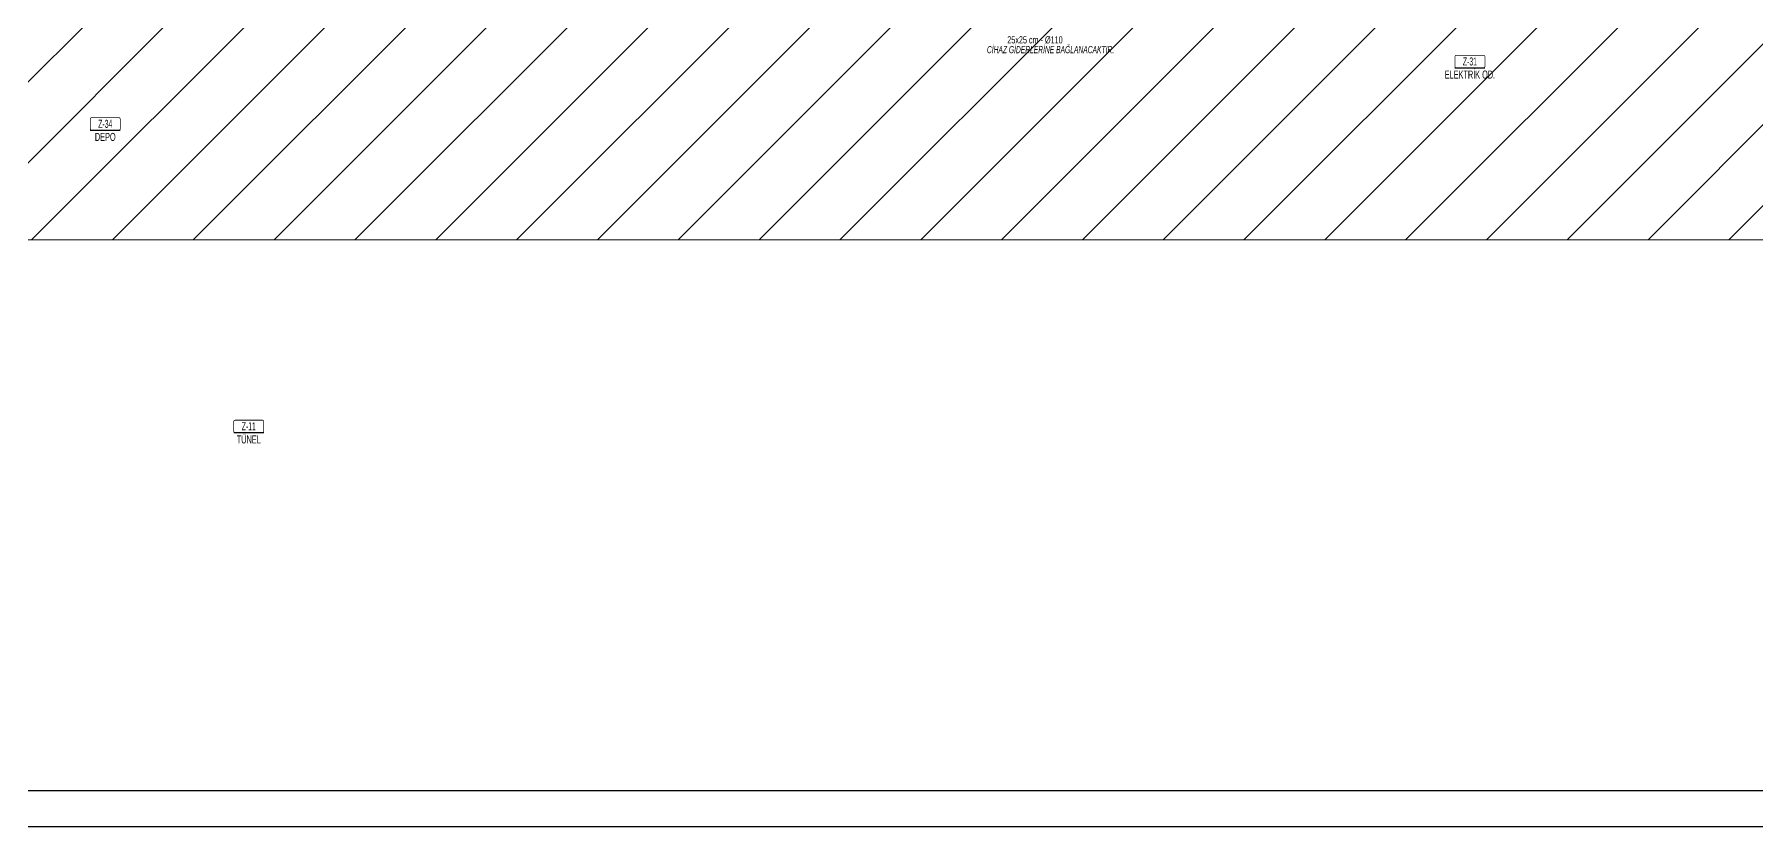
# Model space of a CAD drawing. Header units: centimetres. Extents: x 372964 to 529194, y 28783 to 59011.
# Drawn here: x 493701 to 498484, y 50011 to 52210 of the extents above; entities that cross this region are included whole.
import ezdxf
from ezdxf.enums import TextEntityAlignment as Align

# ---------------------------------------------------------------- set-up
doc = ezdxf.new("R2010")
doc.units = ezdxf.units.CM
doc.layers.get('0').update_dxf_attribs({"lineweight": 9})
for name, color, linetype in [('-M-MAHAL-DEBILER', 7, 'Continuous'), ('-M-MAHAL-ETIKET-NOT', 7, 'Continuous'), ('-M-MAHAL-ETIKET-NOTM', 7, 'Continuous'), ('-M-MAHAL-ETK-', 7, 'Continuous'), ('-M-MAHAL-HAVA-DEGISIM', 7, 'Continuous'), ('-M-MAHAL-NO', 7, 'Continuous'), ('-M-MAHAL-NOM', 7, 'Continuous')]:
    doc.layers.add(name, color=color, linetype=linetype)
for name, color, linetype, lineweight in [('0-KRCN-M_PİSSU', 111, 'Continuous', 5), ('0-KRCN-SHT-CİHAZ NOTU', 3, 'Continuous', 35), ('0-KRCN-Z-ANTET', 71, 'Continuous', 30)]:
    doc.layers.add(name, color=color, linetype=linetype, lineweight=lineweight)
doc.styles.add('-M-ISSO-TEXT-TTF', font='ARIALN.TTF')
doc.styles.add('-M-MHLETK-NOT', font='romans.shx', dxfattribs={"width": 0.7})
doc.styles.add('-M-MHLETK-TEXT', font='ARIALN.TTF', dxfattribs={"width": 0.7})
doc.styles.add('ÇAP', font='arial.ttf', dxfattribs={"height": 18})
doc.styles.add('ÇAP-2', font='ARIALNBI.TTF')

# ---------------------------------------------------------------- blocks, each defined once
blk = doc.blocks.new('M-MHLETK-YNG')
at = {"layer": '-M-MAHAL-ETIKET-NOTM', "color": 3, "style": '-M-ISSO-TEXT-TTF', "width": 0.8, "flags": 8}
blk.add_attdef('MAH-ADI2', text='', height=1.11, dxfattribs=at).set_placement((0, -2.55), align=Align.MIDDLE_CENTER)
at = {"layer": '-M-MAHAL-HAVA-DEGISIM', "style": '-M-MHLETK-NOT', "width": 0.5, "flags": 8}
blk.add_attdef('HAVADEG', text='', height=0.6, dxfattribs=at).set_placement((0, 3.61), align=Align.MIDDLE_CENTER)
blk.add_wipeout([(-2.08, 1.74), (2.08, 1.74), (2.08, 0), (-2.08, 0)]).dxf.layer = '-M-MAHAL-ETK-'
at = {"layer": '-M-MAHAL-ETK-', "color": 0}
for p, q in [((-2.08, 0), (2.08, 0)), ((-1.16, 0), (-1.16, 0))]:
    blk.add_line(p, q, dxfattribs=at)
blk.add_lwpolyline([(-1.88, 1.74, 0.1, 0.1, 0), (1.88, 1.74, 0.1, 0.1, -0.414214), (2.08, 1.54, 0.1, 0.1, 0), (2.08, 0.2, 0.1, 0.1, -0.414214), (1.88, 0, 0.1, 0.1, 0), (-1.88, 0, 0.1, 0.1, -0.414214), (-2.08, 0.2, 0.1, 0.1, 0), (-2.08, 1.54, 0.1, 0.1, -0.414214)], format="xyseb", close=True, dxfattribs=at)
at = {"layer": '-M-MAHAL-DEBILER', "color": 4, "style": '-M-MHLETK-NOT', "width": 0.5, "flags": 8}
blk.add_attdef('DEBIS', text='', height=0.4, dxfattribs=at).set_placement((-2.17, 2.15), align=Align.MIDDLE_CENTER)
at = {"layer": '-M-MAHAL-DEBILER', "color": 191, "style": '-M-MHLETK-NOT', "width": 0.5, "flags": 8}
blk.add_attdef('DEBIR', text='', height=0.4, dxfattribs=at).set_placement((-1.61, 2.15), align=Align.MIDDLE_CENTER)
at = {"layer": '-M-MAHAL-DEBILER', "color": 31, "style": '-M-MHLETK-NOT', "width": 0.5, "flags": 8}
blk.add_attdef('DEBIF', text='', height=0.4, dxfattribs=at).set_placement((1.59, 2.15), align=Align.MIDDLE_CENTER)
at = {"layer": '-M-MAHAL-DEBILER', "color": 1, "style": '-M-MHLETK-NOT', "width": 0.5, "flags": 8}
blk.add_attdef('DEBIE', text='', height=0.4, dxfattribs=at).set_placement((2.32, 2.15), align=Align.MIDDLE_CENTER)
at = {"layer": '-M-MAHAL-ETIKET-NOT', "color": 3}
for tag, height, style, width, flags, p in [('KIS', 0.04, '-M-MHLETK-NOT', 0.5, 9, (-2.59, 1.62)), ('ALAN', 0.04, '-M-MHLETK-NOT', 0.5, 9, (-2.58, 1.56)), ('RH', 0.04, '-M-MHLETK-NOT', 0.5, 9, (-2.39, 1.62)), ('YUKSEKLIK', 0.04, '-M-MHLETK-NOT', 0.5, 9, (-2.32, 1.56)), ('YAZ', 0.04, '-M-MHLETK-NOT', 0.5, 9, (-2.18, 1.62)), ('MAH-ADI', 1.11, '-M-ISSO-TEXT-TTF', 0.8, 8, (0, -0.93))]:
    blk.add_attdef(tag, text='', height=height, dxfattribs=dict(at, style=style, width=width, flags=flags)).set_placement(p, align=Align.MIDDLE_CENTER)
at = {"layer": '-M-MAHAL-ETIKET-NOT', "color": 3, "style": '-M-MHLETK-NOT', "width": 0.5, "flags": 9}
for tag, p, height in [('HL', (-2.62, 1.49), 0.0286), ('KLKTR', (-2.62, 1.42), 0.04), ('RDY-BOY1', (-2.61, 1.37), 0.0286), ('RDY-BOY2', (-2.61, 1.32), 0.0286), ('RDY-BOY3', (-2.61, 1.27), 0.0286), ('RDY-BOY4', (-2.61, 1.22), 0.0286), ('KON-BOY1', (-2.61, 1.14), 0.0286), ('KON-BOY2', (-2.61, 1.09), 0.0286), ('KON-BOY3', (-2.61, 1.04), 0.0286), ('FCU-TIP1', (-2.61, 0.96), 0.0286), ('FCU-TIP2', (-2.61, 0.91), 0.0286), ('FCU-TIP3', (-2.61, 0.86), 0.0286), ('VRV-TIP1', (-2.61, 0.76), 0.0286), ('VRV-TIP2', (-2.61, 0.71), 0.0286), ('HLA', (-2.52, 1.49), 0.0286), ('FCU-ADET1', (-2.52, 0.96), 0.0286), ('FCU-ADET2', (-2.52, 0.91), 0.0286), ('FCU-ADET3', (-2.52, 0.86), 0.0286), ('VRV-ADET1', (-2.52, 0.76), 0.0286), ('VRV-ADET2', (-2.52, 0.71), 0.0286), ('RDY-TIP1', (-2.5, 1.37), 0.0286), ('RDY-TIP2', (-2.5, 1.32), 0.0286), ('RDY-TIP3', (-2.5, 1.27), 0.0286), ('RDY-TIP4', (-2.5, 1.22), 0.0286), ('KON-TIP1', (-2.5, 1.14), 0.0286), ('KON-TIP2', (-2.5, 1.09), 0.0286), ('KON-TIP3', (-2.5, 1.04), 0.0286), ('FCU-KAP1', (-2.4, 0.96), 0.0286), ('FCU-KAP2', (-2.4, 0.91), 0.0286), ('FCU-KAP3', (-2.4, 0.86), 0.0286), ('VRV-KAP1', (-2.4, 0.76), 0.0286), ('VRV-KAP2', (-2.4, 0.71), 0.0286), ('RDY-ADET1', (-2.39, 1.37), 0.0286), ('RDY-ADET2', (-2.39, 1.32), 0.0286), ('RDY-ADET3', (-2.39, 1.27), 0.0286), ('RDY-ADET4', (-2.39, 1.22), 0.0286), ('KON-ADET1', (-2.39, 1.14), 0.0286), ('KON-ADET2', (-2.39, 1.09), 0.0286), ('KON-ADET3', (-2.39, 1.04), 0.0286), ('FCU-DUY1', (-2.27, 0.96), 0.0286), ('FCU-DUY2', (-2.27, 0.91), 0.0286), ('FCU-DUY3', (-2.27, 0.86), 0.0286), ('VRV-DUY1', (-2.27, 0.76), 0.0286), ('VRV-DUY2', (-2.27, 0.71), 0.0286), ('RDY-ISI1', (-2.27, 1.37), 0.0286), ('RDY-ISI2', (-2.27, 1.32), 0.0286), ('RDY-ISI3', (-2.27, 1.27), 0.0286), ('RDY-ISI4', (-2.27, 1.22), 0.0286), ('KON-ISI1', (-2.27, 1.14), 0.0286), ('KON-ISI2', (-2.27, 1.09), 0.0286), ('KON-ISI3', (-2.27, 1.04), 0.0286), ('SHG', (-2.23, 1.49), 0.0286), ('AHU', (-2.23, 1.44), 0.0286), ('FCU-SOG1', (-2.15, 0.96), 0.0286), ('FCU-SOG2', (-2.15, 0.91), 0.0286), ('FCU-SOG3', (-2.15, 0.86), 0.0286), ('VRV-SOG1', (-2.15, 0.76), 0.0286), ('VRV-SOG2', (-2.15, 0.71), 0.0286), ('LHG', (-2.13, 1.49), 0.0286), ('RDY-BNP1', (-2.1, 1.37), 0.0286), ('RDY-BNP2', (-2.1, 1.32), 0.0286), ('RDY-BNP3', (-2.1, 1.27), 0.0286), ('RDY-BNP4', (-2.1, 1.22), 0.0286), ('KON-BNP1', (-2.1, 1.14), 0.0286), ('KON-BNP2', (-2.1, 1.09), 0.0286), ('KON-BNP3', (-2.1, 1.04), 0.0286), ('HG', (-2.04, 1.49), 0.0286), ('FCU-ISI1', (-2.04, 0.96), 0.0286), ('FCU-ISI2', (-2.04, 0.91), 0.0286), ('FCU-ISI3', (-2.04, 0.86), 0.0286), ('VRV-ISI1', (-2.04, 0.76), 0.0286), ('VRV-ISI2', (-2.04, 0.71), 0.0286), ('HGA', (-1.96, 1.49), 0.0286), ('EF', (-1.96, 1.44), 0.0286), ('RDY-BNK1', (-1.96, 1.37), 0.0286), ('RDY-BNK2', (-1.96, 1.32), 0.0286), ('RDY-BNK3', (-1.96, 1.27), 0.0286), ('RDY-BNK4', (-1.96, 1.22), 0.0286), ('KON-BNK1', (-1.96, 1.14), 0.0286), ('KON-BNK2', (-1.96, 1.09), 0.0286), ('KON-BNK3', (-1.96, 1.04), 0.0286), ('FCU-DEBI1', (-1.95, 0.96), 0.0286), ('FCU-DEBI2', (-1.95, 0.91), 0.0286), ('FCU-DEBI3', (-1.95, 0.86), 0.0286), ('VRV-DEBI1', (-1.95, 0.76), 0.0286), ('VRV-DEBI2', (-1.95, 0.71), 0.0286), ('FCU-BNP1', (-1.83, 0.96), 0.0286), ('FCU-BNP2', (-1.83, 0.91), 0.0286), ('FCU-BNP3', (-1.83, 0.86), 0.0286), ('VRV-BNP1', (-1.83, 0.76), 0.0286), ('VRV-BNP2', (-1.83, 0.71), 0.0286), ('FCU-BNK1', (-1.61, 0.96), 0.0286), ('FCU-BNK2', (-1.61, 0.91), 0.0286), ('FCU-BNK3', (-1.61, 0.86), 0.0286), ('VRV-BNK1', (-1.61, 0.76), 0.0286), ('VRV-BNK2', (-1.61, 0.71), 0.0286)]:
    blk.add_attdef(tag, p, '', height=height, dxfattribs=at)
at = {"layer": '-M-MAHAL-HAVA-DEGISIM', "style": '-M-MHLETK-NOT', "width": 0.5, "flags": 8}
blk.add_attdef('HAVA', text='', height=0.6, dxfattribs=at).set_placement((0, 2.4), align=Align.MIDDLE_CENTER)
at = {"layer": '-M-MAHAL-NO', "color": 7, "style": '-M-MHLETK-TEXT', "width": 0.6, "flags": 8}
blk.add_attdef('MAH-NO', text='', height=1.11, dxfattribs=at).set_placement((0, 0.89), align=Align.MIDDLE_CENTER)
at = {"layer": '-M-MAHAL-NOM', "color": 7, "style": '-M-MHLETK-TEXT', "width": 0.6, "flags": 8}
blk.add_attdef('MAH-NOM', text='', height=1.11, dxfattribs=at).set_placement((0, 0.89), align=Align.MIDDLE_CENTER)

msp = doc.modelspace()

# ---------------------------------------------------------------- hatches: boundary and pattern name
h = msp.add_hatch()
h.set_pattern_fill('ANSI31', color=8, scale=50, style=0)
h.paths.add_polyline_path([(475400, 51640), (498580, 51640), (498580, 57840), (475400, 57840)])

# ---------------------------------------------------------------- linework, layer by layer
at = {"color": 8}
msp.add_lwpolyline([(498580, 51640), (475400, 51640), (475400, 57840), (498580, 57840)], close=True, dxfattribs=at)

# ---------------------------------------------------------------- block references
at = {"layer": '-M-MAHAL-ETK-'}
ref = msp.add_blockref('M-MHLETK-YNG', (494296.198, 51104.715), dxfattribs=dict(at, xscale=-20, yscale=20, zscale=20))
ref.add_attrib('MAH-NO', 'Z-11', dxfattribs={"layer": '-M-MAHAL-NO', "color": 7, "height": 22.2222, "style": '-M-MHLETK-TEXT', "width": 0.6, "flags": 8}).set_placement((494296.198, 51122.498), align=Align.MIDDLE_CENTER)
ref.add_attrib('MAH-ADI', 'TÜNEL', dxfattribs={"layer": '-M-MAHAL-ETIKET-NOT', "color": 3, "height": 22.2222, "style": '-M-ISSO-TEXT-TTF', "width": 0.8, "flags": 8}).set_placement((494296.198, 51086.09), align=Align.MIDDLE_CENTER)

# ---------------------------------------------------------------- texts
at = {"layer": '0-KRCN-M_PİSSU', "style": 'ÇAP', "width": 0.6}
msp.add_text('25x25 cm - Ø110', height=20, dxfattribs=at).set_placement((496480.093, 52185.382, -0.458), align=Align.CENTER)
at = {"layer": '0-KRCN-SHT-CİHAZ NOTU', "linetype": 'Continuous', "style": 'ÇAP-2', "width": 0.65}
msp.add_text('CİHAZ GİDERLERİNE BAĞLANACAKTIR. ', height=20, dxfattribs=at).set_placement((496346.649, 52158.218))

# ---------------------------------------------------------------- next in the draw order: block references
at = {"layer": '-M-MAHAL-ETK-', "xscale": 20, "yscale": 20, "zscale": 20}
for p, values in [((497688.293, 52117.563), {'MAH-NO': 'Z-31', 'MAH-ADI': 'ELEKTRİK OD.'}), ((493897.592, 51944.394), {'MAH-NO': 'Z-34', 'MAH-ADI': 'DEPO'})]:
    msp.add_blockref('M-MHLETK-YNG', p, dxfattribs=at).add_auto_attribs(values)

# ---------------------------------------------------------------- next in the draw order: linework, layer by layer
at = {"layer": '0-KRCN-Z-ANTET'}
for points in [[(405464.066, 50011.261), (529193.918, 50011.261), (529193.918, 59011.261), (405464.066, 59011.261)], [(470564.066, 50111.261), (502064.066, 50111.261), (502064.066, 58911.261), (470564.066, 58911.261)]]:
    msp.add_lwpolyline(points, close=True, dxfattribs=at)

doc.saveas('drawing.dxf')
